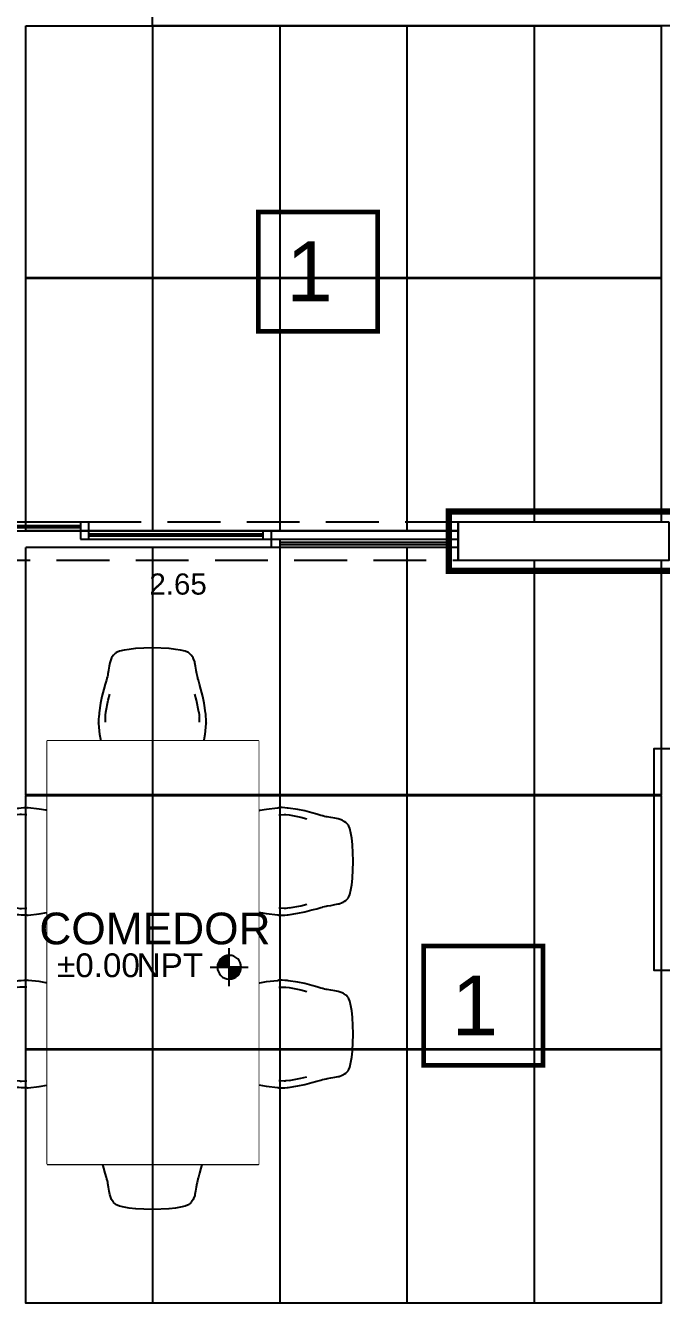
# Model space of a CAD drawing. Header units: metres. Extents: x 231 to 394, y -324 to -29.
# Drawn here: x 273.66 to 276.67, y -64.25 to -58.2 of the extents above; entities that cross this region are included whole.
import ezdxf
from ezdxf.enums import TextEntityAlignment as Align

# ---------------------------------------------------------------- set-up
doc = ezdxf.new("R2010")
doc.units = ezdxf.units.M
doc.set_wipeout_variables(frame=1)
doc.header["$PDMODE"] = 35
doc.linetypes.add('AR-01-REC$0$DASHED2', pattern=[0.375, 0.25, -0.125])
for name, color, linetype in [('A-ACABADOS PISOS', 1, 'Continuous'), ('A-PISO', 30, 'Continuous'), ('A-ZOCLO', 30, 'Continuous'), ('AR-01-REC$0$A-DIM-VANOS', 8, 'Continuous'), ('AR-01-REC$0$A-ESCALON', 8, 'Continuous'), ('AR-01-REC$0$A-MUEBLES FIJOS', 8, 'Continuous'), ('AR-01-REC$0$A-MUROS', 8, 'Continuous'), ('AR-01-REC$0$A-PROY CERRAMIENTOS', 8, 'AR-01-REC$0$DASHED2'), ('AR-01-REC$0$A-TEXTOS', 8, 'Continuous'), ('AR-01-REC$0$A-VENTANAS', 8, 'Continuous'), ('AR-01-REC$0$Ar-Area', 8, 'Continuous'), ('AR-01-REC$0$Ar-Niveles', 8, 'Continuous'), ('AR-01-REC$0$Ar-Texto', 8, 'Continuous')]:
    doc.layers.add(name, color=color, linetype=linetype)
doc.styles.add('AR-01-REC$0$Anot_Arial', font='arial.ttf')
doc.styles.add('AR-01-REC$0$Standard', font='arial.ttf')
doc.styles.get("Standard").update_dxf_attribs({"font": 'arial.ttf'})
doc.dimstyles.new('AR-01-REC$0$VANOS', dxfattribs={"dimtxt": 0.1, "dimasz": 0.05, "dimexe": 0, "dimexo": 0, "dimgap": 0.03, "dimtad": 0, "dimtih": 1, "dimtoh": 1, "dimzin": 0, "dimdsep": 46, "dimtxsty": 'AR-01-REC$0$Standard', "dimblk": 'AR-01-REC$0$_Dot', "dimcen": 0.09, "dimse1": 1, "dimse2": 1, "dimsd1": 1, "dimsd2": 1, "dimclrd": 256, "dimclre": 256, "dimclrt": 256, "dimazin": 0, "dimtfac": 1, "dimtix": 1, "dimtofl": 0, "dimtmove": 2, "dimatfit": 3, "dimldrblk": 'AR-01-REC$0$COTA', "dimfxl": 0, "dimtolj": 1, "dimtzin": 0, "dimlwd": 18, "dimarcsym": 0})
pattern_1 = [(0, (-2.923953, -1.1144057), (0, 0.0025), [])]

# ---------------------------------------------------------------- blocks, each defined once
blk = doc.blocks.new('*U67')
at = {"color": 0}
for points in [[(0, -0.02), (0.8833, -0.02), (0.8833, 0.02), (0, 0.02)], [(0, -0.02), (0.04, -0.02), (0.04, 0.02), (0, 0.02)], [(0.8833, 0.02), (0.8433, 0.02), (0.8433, -0.02), (0.8833, -0.02)]]:
    blk.add_lwpolyline(points, close=True, dxfattribs=at)
at = {"color": 8}
for points in [[(0.04, 0.005), (0.8433, 0.005)], [(0.04, -0.005), (0.8433, -0.005)]]:
    blk.add_lwpolyline(points, dxfattribs=at)
at = {"style": 'AR-01-REC$0$Anot_Arial', "flags": 1}
for tag, p in [('ESPACIO', (0.1591, 0.4028)), ('TIPO', (0.1591, 0.3233)), ('NUMERO', (0.1591, 0.2487)), ('MATERIAL', (0.1591, 0.1668))]:
    blk.add_attdef(tag, p, '', height=0.0625, dxfattribs=at)
blk = doc.blocks.new('*U68')
at = {"color": 0}
for points in [[(0, 0), (0.9033, 0), (0.9033, 0.04), (0, 0.04)], [(0, 0), (0.04, 0), (0.04, 0.04), (0, 0.04)], [(0.9033, 0.04), (0.8633, 0.04), (0.8633, 0), (0.9033, 0)], [(0.8633, -0.04), (1.7667, -0.04), (1.7667, 0), (0.8633, 0)], [(0.8633, -0.04), (0.9033, -0.04), (0.9033, 0), (0.8633, 0)], [(1.7667, 0), (1.7267, 0), (1.7267, -0.04), (1.7667, -0.04)]]:
    blk.add_lwpolyline(points, close=True, dxfattribs=at)
at = {"color": 8}
for points in [[(0.04, 0.025), (0.8633, 0.025)], [(0.04, 0.015), (0.8633, 0.015)], [(0.9033, -0.015), (1.7267, -0.015)], [(0.9033, -0.025), (1.7267, -0.025)]]:
    blk.add_lwpolyline(points, dxfattribs=at)
at = {"style": 'AR-01-REC$0$Anot_Arial', "flags": 1}
for tag, p in [('ESPACIO', (0.1591, 0.4028)), ('TIPO', (0.1591, 0.3233)), ('NUMERO', (0.1591, 0.2487)), ('MATERIAL', (0.1591, 0.1668))]:
    blk.add_attdef(tag, p, '', height=0.0625, dxfattribs=at)
blk = doc.blocks.new('AR-01-REC$0$HYHYH')
for p, q in [((-0.058, 0.5561), (-0.0816, 0.5379)), ((-0.0381, 0.5696), (-0.058, 0.5561)), ((-0.0191, 0.5824), (-0.0381, 0.5696)), ((-0.0082, 0.5872), (-0.0191, 0.5824)), ((-0.0039, 0.5883), (-0.0082, 0.5872)), ((-0.0005, 0.5888), (-0.0039, 0.5883)), ((0.0031, 0.589), (-0.0005, 0.5888)), ((0.0131, 0.5891), (0.0031, 0.589)), ((0.0144, 0.5889), (0.0131, 0.5891)), ((0.0235, 0.5872), (0.0144, 0.5889)), ((0.0293, 0.5859), (0.0235, 0.5872)), ((0.0343, 0.5841), (0.0293, 0.5859)), ((0.0481, 0.5779), (0.0343, 0.5841)), ((0.0517, 0.5755), (0.0481, 0.5779)), ((0.0648, 0.5665), (0.0517, 0.5755)), ((0.0809, 0.5554), (0.0648, 0.5665)), ((0.0816, 0.555), (0.0809, 0.5554)), ((0.0949, 0.5453), (0.0816, 0.555)), ((0.0997, 0.5419), (0.0949, 0.5453)), ((-0.138, 0.4853), (-0.1403, 0.483)), ((-0.0835, 0.5363), (-0.138, 0.4853)), ((-0.0816, 0.5379), (-0.0835, 0.5363)), ((0.1057, 0.5384), (0.0997, 0.5419)), ((0.1131, 0.5342), (0.1057, 0.5384)), ((0.1142, 0.5336), (0.1131, 0.5342)), ((0.1213, 0.5295), (0.1142, 0.5336)), ((0.139, 0.5196), (0.1213, 0.5295)), ((0.1604, 0.5071), (0.139, 0.5196)), ((0.1904, 0.4898), (0.1604, 0.5071)), ((0.2182, 0.4714), (0.1904, 0.4898)), ((-0.1952, 0.4243), (-0.2133, 0.4007)), ((-0.1936, 0.4262), (-0.1952, 0.4243)), ((-0.1425, 0.4807), (-0.1936, 0.4262)), ((-0.1403, 0.483), (-0.1425, 0.4807)), ((0.1826, 0.456), (0.1571, 0.471)), ((0.2297, 0.4244), (0.1826, 0.456)), ((0.255, 0.4441), (0.2182, 0.4714)), ((0.2297, 0.4244), (0.2416, 0.4149)), ((0.2593, 0.4407), (0.255, 0.4441)), ((0.2678, 0.4336), (0.2593, 0.4407)), ((0.2774, 0.4251), (0.2678, 0.4336)), ((0.2823, 0.4205), (0.2774, 0.4251)), ((-0.2269, 0.3808), (-0.2396, 0.3618)), ((-0.2133, 0.4007), (-0.2269, 0.3808)), ((0.2416, 0.4149), (0.2442, 0.4128)), ((0.2442, 0.4128), (0.246, 0.4112)), ((0.246, 0.4112), (0.2476, 0.4095)), ((0.2476, 0.4095), (0.2645, 0.3908)), ((0.2887, 0.4135), (0.2823, 0.4205)), ((0.2887, 0.4135), (0.2919, 0.4098)), ((0.2919, 0.4098), (0.3247, 0.3685)), ((0.3247, 0.3685), (0.3453, 0.3391)), ((-0.2462, 0.3397), (-0.2463, 0.3297)), ((-0.2463, 0.3297), (-0.2461, 0.3283)), ((-0.246, 0.3433), (-0.2462, 0.3397)), ((-0.2461, 0.3283), (-0.2445, 0.3192)), ((-0.2456, 0.3466), (-0.246, 0.3433)), ((-0.2445, 0.3509), (-0.2456, 0.3466)), ((-0.2396, 0.3618), (-0.2445, 0.3509)), ((-0.2445, 0.3192), (-0.2432, 0.3135)), ((-0.2432, 0.3135), (-0.2414, 0.3084)), ((-0.2414, 0.3084), (-0.2351, 0.2946)), ((0.3453, 0.3391), (0.3463, 0.3377)), ((0.3463, 0.3377), (0.3468, 0.3371)), ((-0.2351, 0.2946), (-0.2328, 0.291)), ((-0.2328, 0.291), (-0.2238, 0.2779)), ((-0.2238, 0.2779), (-0.2127, 0.2619)), ((-0.2127, 0.2619), (-0.2122, 0.2611)), ((-0.2122, 0.2611), (-0.2025, 0.2478)), ((-0.2025, 0.2478), (-0.1991, 0.243)), ((-0.1991, 0.243), (-0.1956, 0.237)), ((-0.1956, 0.237), (-0.1915, 0.2297)), ((-0.1915, 0.2297), (-0.1909, 0.2285)), ((-0.1909, 0.2285), (-0.1868, 0.2215)), ((-0.1868, 0.2215), (-0.1768, 0.2038)), ((-0.1768, 0.2038), (-0.1643, 0.1824)), ((-0.1643, 0.1824), (-0.1471, 0.1523)), ((-0.1132, 0.1602), (-0.1283, 0.1857)), ((-0.1471, 0.1523), (-0.1286, 0.1245)), ((-0.1286, 0.1245), (-0.1013, 0.0877)), ((-0.0817, 0.1131), (-0.1132, 0.1602)), ((-0.1013, 0.0877), (-0.0979, 0.0835)), ((-0.0979, 0.0835), (-0.0909, 0.0749)), ((-0.0909, 0.0749), (-0.0824, 0.0653)), ((-0.0824, 0.0653), (-0.0777, 0.0605)), ((-0.0722, 0.1011), (-0.0817, 0.1131)), ((-0.0777, 0.0605), (-0.0708, 0.0541)), ((-0.07, 0.0985), (-0.0722, 0.1011)), ((-0.0685, 0.0967), (-0.07, 0.0985)), ((-0.0668, 0.0951), (-0.0685, 0.0967)), ((-0.0481, 0.0782), (-0.0668, 0.0951)), ((-0.0671, 0.0508), (-0.0708, 0.0541)), ((-0.0258, 0.018), (-0.0671, 0.0508)), ((0, 0), (-0.0258, 0.018)), ((0.0036, -0.0026), (0, 0)), ((0.0057, -0.0041), (0.0036, -0.0026))]:
    blk.add_line(p, q)
blk = doc.blocks.new('*U28')
at = {"layer": 'AR-01-REC$0$Ar-Niveles'}
h = blk.add_hatch(dxfattribs=at)
h.set_pattern_fill('_USER', color=256, scale=0.0025, style=0, pattern_type=0)
h.set_pattern_definition(pattern_1)
h.paths.add_polyline_path([(-2.549, -0.364), (-2.549, -0.739), (-2.174, -0.739, 0.414214)])
h = blk.add_hatch(dxfattribs=at)
h.set_pattern_fill('_USER', color=256, scale=0.0025, style=0, pattern_type=0)
h.set_pattern_definition(pattern_1)
h.paths.add_polyline_path([(-2.549, -0.364), (-2.549, -0.739), (-2.174, -0.739, 0.414214)])
h = blk.add_hatch(dxfattribs=at)
h.set_pattern_fill('_USER', color=256, scale=0.0025, style=0, pattern_type=0)
h.set_pattern_definition([(0, (-2.923953, -1.1144057), (0, 0.0025), [])])
h.paths.add_polyline_path([(-2.549, -0.739), (-2.924, -0.739, 0.414214), (-2.549, -1.114)])
for p, q in [((-2.549, -1.339), (-2.549, -0.139)), ((-1.949, -0.739), (-3.149, -0.739))]:
    blk.add_line(p, q, dxfattribs=at)
blk.add_circle((-2.549, -0.739), 0.375, dxfattribs=at)
at = {"layer": 'AR-01-REC$0$Ar-Area', "style": 'AR-01-REC$0$Anot_Arial', "flags": 1}
blk.add_attdef('ESP_AREA', text='', height=0.75, dxfattribs=at).set_placement((0, -2.5), align=Align.BOTTOM_CENTER)
at = {"layer": 'AR-01-REC$0$Ar-Niveles', "style": 'AR-01-REC$0$Anot_Arial'}
for tag, p in [('NIV_TIPO', (-1.78, -1.052)), ('VAL_NIV', (0.283, -1.052))]:
    blk.add_attdef(tag, p, '', height=0.75, dxfattribs=at)
at = {"layer": 'AR-01-REC$0$Ar-Texto', "style": 'AR-01-REC$0$Anot_Arial'}
for tag, p in [('ID_ESP01', (0, 1.5)), ('ID_ESP02', (0, 0))]:
    blk.add_attdef(tag, text='', height=1, dxfattribs=at).set_placement(p, align=Align.BOTTOM_CENTER)
blk = doc.blocks.new('*D79')
at = {"layer": 'Defpoints', "color": 0, "transparency": 16777216}
for p in [(273.0535, -60.7323), (275.7035, -60.7323), (273.0535, -60.8454)]:
    blk.add_point(p, dxfattribs=at)
at = {"layer": 'AR-01-REC$0$A-DIM-VANOS', "transparency": 16777216, "insert": (274.3785, -60.8454), "char_height": 0.1, "attachment_point": 5, "style": 'AR-01-REC$0$Standard'}
blk.add_mtext('\\A1;2.65', dxfattribs=at)
blk = doc.blocks.new('AR-01-REC$0$_Dot')
at = {"color": 0, "linetype": 'ByBlock', "lineweight": -2}
blk.add_line((-0.5, 0), (-1, 0), dxfattribs=at)
at = {"color": 0, "linetype": 'ByBlock', "const_width": 0.5}
blk.add_lwpolyline([(-0.25, 0, 1), (0.25, 0, 1)], format="xyb", close=True, dxfattribs=at)
blk = doc.blocks.new('AR-01-REC$0$COTA')
blk.add_line((-2.93, 0), (0, 0))
blk.add_lwpolyline([(-1.41, 0), (-1.41, -0.35), (0, -0.35), (0, 0)], close=True)
blk.add_solid([(-1.41, 0), (-1.41, -0.35), (0, 0), (0, -0.35)])

msp = doc.modelspace()

# ---------------------------------------------------------------- linework, layer by layer
at = {"layer": 'A-ACABADOS PISOS', "const_width": 0.0226}
for points in [[(275.3233, -59.6497), (274.7585, -59.6497), (274.7585, -59.0849), (275.3233, -59.0849)], [(276.1059, -63.1215), (275.5411, -63.1215), (275.5411, -62.5567), (276.1059, -62.5567)]]:
    msp.add_lwpolyline(points, close=True, dxfattribs=at)
at = {"layer": 'A-PISO', "ltscale": 100}
for p, q in [((273.9568, -60.5923), (275.7035, -60.5923)), ((275.7035, -60.6723), (273.6575, -60.6723))]:
    msp.add_line(p, q, dxfattribs=at)
at = {"layer": 'A-PISO'}
for points in [[(273.6575, -58.2042), (274.2575, -58.2042), (274.2575, -59.3962), (273.6575, -59.3962)], [(274.2595, -58.2042), (274.8595, -58.2042), (274.8595, -59.3962), (274.2595, -59.3962)], [(274.8615, -58.2042), (275.4615, -58.2042), (275.4615, -59.3962), (274.8615, -59.3962)], [(275.4635, -58.2042), (276.0635, -58.2042), (276.0635, -59.3962), (275.4635, -59.3962)], [(276.0655, -58.2042), (276.6655, -58.2042), (276.6655, -59.3962), (276.0655, -59.3962)], [(273.6575, -59.3982), (274.2575, -59.3982), (274.2575, -60.5923), (273.6575, -60.5923)], [(274.2595, -59.3982), (274.8595, -59.3982), (274.8595, -60.5923), (274.2595, -60.5923)], [(274.8615, -59.3982), (275.4615, -59.3982), (275.4615, -60.5923), (274.8615, -60.5923)], [(276.0655, -59.3982), (276.6655, -59.3982), (276.6655, -60.5523), (276.0655, -60.5523)], [(274.8615, -61.8443), (275.4615, -61.8443), (275.4615, -63.0443), (274.8615, -63.0443)], [(275.4635, -61.8443), (276.0635, -61.8443), (276.0635, -63.0443), (275.4635, -63.0443)], [(276.0655, -61.8443), (276.6655, -61.8443), (276.6655, -63.0443), (276.0655, -63.0443)], [(274.8615, -63.0463), (275.4615, -63.0463), (275.4615, -64.2463), (274.8615, -64.2463)], [(275.4635, -63.0463), (276.0635, -63.0463), (276.0635, -64.2463), (275.4635, -64.2463)]]:
    msp.add_lwpolyline(points, close=True, dxfattribs=at)
for points in [[(275.7035, -60.5923), (275.4635, -60.5923), (275.4635, -59.3982), (276.0635, -59.3982), (276.0635, -60.5523), (275.7035, -60.5523)], [(275.4615, -60.6723), (275.4615, -61.8423), (274.8615, -61.8423), (274.8615, -60.6723)], [(276.0635, -60.7323), (276.0635, -61.8423), (275.4635, -61.8423), (275.4635, -60.6723)], [(276.6655, -60.7323), (276.6655, -61.8423), (276.0655, -61.8423), (276.0655, -60.7323)], [(276.5935, -64.2463), (276.0655, -64.2463), (276.0655, -63.0463), (276.6655, -63.0463), (276.6655, -64.2463), (276.5935, -64.2463)]]:
    msp.add_lwpolyline(points, dxfattribs=at)
at = {"layer": 'A-ZOCLO', "const_width": 0.03}
msp.add_lwpolyline([(275.6598, -60.5812), (275.6598, -60.5023), (276.7458, -60.5023), (276.7458, -60.7823), (275.6598, -60.7823), (275.6598, -60.5812)], dxfattribs=at)
at = {"layer": 'AR-01-REC$0$A-ESCALON'}
msp.add_lwpolyline([(277.8695, -60.5923), (277.8695, -58.2042), (274.2575, -58.2042), (274.2575, -57.0523)], dxfattribs=at)
at = {"layer": 'AR-01-REC$0$A-MUEBLES FIJOS'}
for points in [[(273.7593, -63.5878), (274.7593, -63.5878), (274.7593, -61.5878), (273.7593, -61.5878)], [(279.132, -62.6723), (276.632, -62.6723), (276.632, -61.6223), (279.132, -61.6223)]]:
    msp.add_lwpolyline(points, close=True, dxfattribs=at)
at = {"layer": 'AR-01-REC$0$A-MUROS'}
msp.add_lwpolyline([(276.7035, -60.5523), (275.7035, -60.5523), (275.7035, -60.7323), (276.7035, -60.7323)], close=True, dxfattribs=at)
at = {"layer": 'AR-01-REC$0$A-PROY CERRAMIENTOS'}
msp.add_lwpolyline([(273.0535, -60.7323), (275.7035, -60.7323), (275.7035, -60.5523), (273.0535, -60.5523)], close=True, dxfattribs=at)

# ---------------------------------------------------------------- block references
at = {"layer": 'AR-01-REC$0$A-MUEBLES FIJOS'}
for p, rotation in [((274.0144, -61.5878), 314.9999999217875), ((274.7662, -61.9144), 224.9999999217875), ((274.7662, -62.7308), 224.9999999217875)]:
    msp.add_blockref('AR-01-REC$0$HYHYH', p, dxfattribs=dict(at, rotation=rotation))
at = {"layer": 'AR-01-REC$0$A-MUEBLES FIJOS', "xscale": -1}
for p, rotation in [((273.7524, -61.9144), 135.0000000782125), ((273.7524, -62.7308), 135.0000000782125), ((274.0144, -63.3621), 225.0000000782125)]:
    msp.add_blockref('AR-01-REC$0$HYHYH', p, dxfattribs=dict(at, rotation=rotation))
at = {"layer": 'AR-01-REC$0$A-VENTANAS'}
msp.add_blockref('*U68', (273.0535, -60.5923), dxfattribs=at)
at = {"layer": 'AR-01-REC$0$A-VENTANAS', "ltscale": 0.18, "xscale": -1, "rotation": 180}
msp.add_blockref('*U67', (274.8201, -60.6523), dxfattribs=at)

# ---------------------------------------------------------------- texts
at = {"layer": 'A-ACABADOS PISOS', "char_height": 0.2824, "attachment_point": 3}
for insert in [(275.1102, -59.2244), (275.8928, -62.6962)]:
    msp.add_mtext_dynamic_manual_height_columns('1', width=0.258238, gutter_width=0.8066, heights=[0], dxfattribs=dict(at, insert=insert))

# ---------------------------------------------------------------- dimensions: what is measured, and where the dimension line sits
at = {"layer": 'AR-01-REC$0$A-DIM-VANOS'}
dim = msp.add_linear_dim(base=(273.0535, -60.8454), p1=(275.7035, -60.7323), p2=(273.0535, -60.7323), angle=180, dimstyle='AR-01-REC$0$VANOS', dxfattribs=at)
dim.commit()
dim.dimension.update_dxf_attribs({"geometry": '*D79', "text_midpoint": (274.3785, -60.8454)})

# ---------------------------------------------------------------- next in the draw order: wipeouts: each hides what was drawn before it
msp.add_wipeout([(273.7593, -61.5878), (274.7593, -61.5878), (274.7593, -63.5878), (273.7593, -63.5878)]).dxf.layer = 'AR-01-REC$0$A-MUEBLES FIJOS'

# ---------------------------------------------------------------- next in the draw order: linework, layer by layer
at = {"layer": 'A-PISO'}
for points in [[(274.2575, -60.6723), (274.2575, -61.8423), (273.6575, -61.8423), (273.6575, -60.6723)], [(274.8595, -60.6723), (274.8595, -61.8423), (274.2595, -61.8423), (274.2595, -60.6723)]]:
    msp.add_lwpolyline(points, dxfattribs=at)
for points in [[(273.6575, -61.8443), (274.2575, -61.8443), (274.2575, -63.0443), (273.6575, -63.0443)], [(274.2595, -61.8443), (274.8595, -61.8443), (274.8595, -63.0443), (274.2595, -63.0443)], [(273.6575, -63.0463), (274.2575, -63.0463), (274.2575, -64.2463), (273.6575, -64.2463)], [(274.2595, -63.0463), (274.8595, -63.0463), (274.8595, -64.2463), (274.2595, -64.2463)]]:
    msp.add_lwpolyline(points, close=True, dxfattribs=at)
at = {"layer": 'A-PISO', "ltscale": 100}
msp.add_circle((268.4684, -66.1867), 37.5515, dxfattribs=at)

# ---------------------------------------------------------------- next in the draw order: block references
at = {"layer": 'AR-01-REC$0$A-TEXTOS'}
ref = msp.add_blockref('*U28', (274.2386, -62.5463), dxfattribs=dict(at, xscale=-0.15, yscale=0.15, zscale=0.15))
ref.add_attrib('ID_ESP02', 'COMEDOR', dxfattribs={"layer": 'AR-01-REC$0$Ar-Texto', "height": 0.15, "rotation": 0, "style": 'AR-01-REC$0$Standard'}).set_placement((274.269, -62.5938), align=Align.BOTTOM_CENTER)
ref.add_attrib('NIV_TIPO', 'NPT', (274.1824, -62.704), dxfattribs={"layer": 'AR-01-REC$0$Ar-Niveles', "height": 0.1125, "style": 'AR-01-REC$0$Anot_Arial'})
ref.add_attrib('VAL_NIV', '%%p0.00', (273.8056, -62.704), dxfattribs={"layer": 'AR-01-REC$0$Ar-Niveles', "height": 0.1125, "style": 'AR-01-REC$0$Anot_Arial'})

doc.saveas('drawing.dxf')
